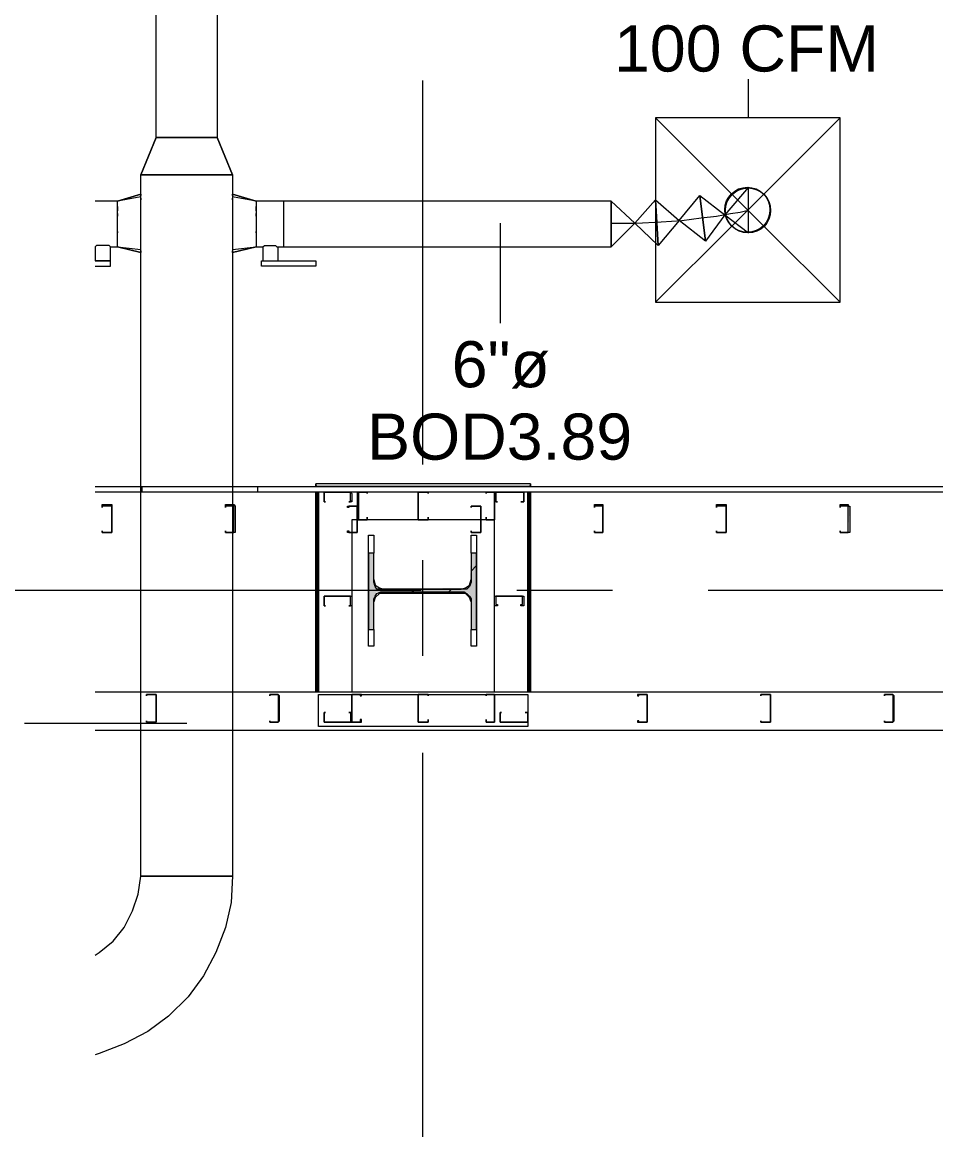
# Model space of a CAD drawing. Header units: metres. Extents: x 39 to 278, y -7 to 151.
# Drawn here: x 44.947 to 47.965, y 23.512 to 27.197 of the extents above; entities that cross this region are included whole.
import ezdxf

# ---------------------------------------------------------------- set-up
doc = ezdxf.new("R2010")
doc.units = ezdxf.units.M
doc.layers.add('HVAC - Ductos', color=5, linetype='Continuous', lineweight=50)
doc.layers.add('PDF_Geometry', color=7, linetype='Continuous', true_color=0xaaaaaa)
doc.layers.add('PDF_Solid Fills', color=7, linetype='Continuous', true_color=0xffffff)
doc.layers.add('PDF_Text', color=7, linetype='Continuous')
doc.styles.add('PDF Helvetica', font='')
doc.styles.get('PDF Helvetica').set_extended_font_data('Helvetica')

msp = doc.modelspace()

# ---------------------------------------------------------------- hatches: boundary and pattern name
at = {"layer": 'PDF_Solid Fills', "lineweight": 0, "transparency": 33554559}
h = msp.add_hatch(color=256, dxfattribs=at)
h.paths.add_polyline_path([(45.6462, 25.597), (45.6462, 25.6016), (45.6187, 25.6016)])
h.paths.add_polyline_path([(45.6508, 25.597), (45.6462, 25.597), (45.6462, 25.5099)])
h = msp.add_hatch(color=256, dxfattribs=at)
h.paths.add_polyline_path([(45.6462, 25.597), (45.6462, 25.6016), (45.6187, 25.6016)])
h.paths.add_polyline_path([(45.6508, 25.597), (45.6462, 25.597), (45.6462, 25.5099)])
h = msp.add_hatch(color=256, dxfattribs=at)
h.paths.add_polyline_path([(47.6766, 25.597), (47.6766, 25.6016), (47.6492, 25.6016)])
h.paths.add_polyline_path([(47.6812, 25.597), (47.6766, 25.597), (47.6766, 25.5099)])
h = msp.add_hatch(color=256, dxfattribs=at)
h.paths.add_polyline_path([(47.6766, 25.597), (47.6766, 25.6016), (47.6492, 25.6016)])
h.paths.add_polyline_path([(47.6812, 25.597), (47.6766, 25.597), (47.6766, 25.5099)])
msp.add_hatch(color=256, dxfattribs=at).paths.add_polyline_path([(46.43, 25.4411), (46.4254, 25.3357), (46.4162, 25.3266), (46.1183, 25.322), (46.1183, 25.3311), (46.1137, 25.3311), (46.1137, 25.3449), (46.1091, 25.3449), (46.1091, 25.4411), (46.0908, 25.4411), (46.0908, 25.1891), (46.1091, 25.1891), (46.1091, 25.2945), (46.1183, 25.3128), (46.4162, 25.3128), (46.43, 25.2991), (46.43, 25.1891), (46.4483, 25.1891), (46.4483, 25.4411)])

# ---------------------------------------------------------------- linework, layer by layer
at = {"layer": 'HVAC - Ductos', "lineweight": 0}
for points in [[(45.3895, 26.8161), (45.3895, 28.5349), (45.5912, 28.5349), (45.5912, 26.8161)], [(47.6492, 26.8803), (47.0395, 26.8803), (47.0395, 26.2707), (47.6492, 26.2707)], [(45.3391, 26.6924), (45.6416, 26.6924), (45.5912, 26.8161), (45.6416, 26.6924)], [(45.6416, 26.6924), (45.6416, 24.3732), (45.3391, 24.3732), (45.3391, 26.6924)], [(47.2046, 26.4724), (47.1862, 26.6237), (47.2687, 26.5595), (47.3466, 26.4999), (47.3466, 26.6511), (47.2687, 26.5595)], [(46.8929, 26.4541), (46.8929, 26.6053), (46.9708, 26.532), (47.0395, 26.6099), (47.0487, 26.4587), (46.9708, 26.532)], [(47.0487, 26.4587), (47.0395, 26.6099), (47.1174, 26.5411), (47.1862, 26.6237), (47.2046, 26.4724), (47.1174, 26.5411)], [(45.2612, 26.5869), (45.2612, 26.5732)], [(45.8112, 26.4541), (45.8112, 26.4587), (45.8112, 26.4632), (45.8112, 26.4769), (45.8112, 26.4907), (45.8112, 26.5137), (45.8112, 26.532), (45.8112, 26.5503), (45.8112, 26.5687), (45.8112, 26.5869), (45.8112, 26.5961), (45.8112, 26.6053), (45.7195, 26.6053), (45.7195, 26.6007), (45.7195, 26.5961), (45.7195, 26.5869), (45.7195, 26.5687), (45.7195, 26.5503), (45.7195, 26.532), (45.7195, 26.5137), (45.7195, 26.4907), (45.7195, 26.4769), (45.7195, 26.4632), (45.7195, 26.4587), (45.7195, 26.4541), (45.7424, 26.4541), (45.7424, 26.4082), (45.747, 26.4082), (45.7516, 26.4082), (45.7608, 26.4082), (45.7653, 26.4082), (45.7745, 26.4082), (45.7791, 26.4082), (45.7837, 26.4082), (45.7882, 26.4082), (45.7928, 26.4082), (45.7928, 26.4541)], [(45.7195, 26.5732), (45.7195, 26.5869)], [(46.8929, 26.4541), (46.8929, 26.4587), (46.8929, 26.4632), (46.8929, 26.4769), (46.8929, 26.4907), (46.8929, 26.5137), (46.8929, 26.532), (46.8929, 26.5503), (46.8929, 26.5687), (46.8929, 26.5869), (46.8929, 26.5961), (46.8929, 26.6053), (46.8929, 26.5961), (46.8929, 26.5869), (46.8929, 26.5687), (46.8929, 26.5503), (46.8929, 26.532), (46.8929, 26.5137), (46.8929, 26.4907), (46.8929, 26.4769), (46.8929, 26.4632), (46.8929, 26.4587)], [(46.8929, 26.6053), (46.8929, 26.6007), (46.8929, 26.5869), (46.8929, 26.5595), (46.8929, 26.532), (46.8929, 26.4999), (46.8929, 26.4769), (46.8929, 26.4587), (46.8929, 26.4541), (46.8929, 26.4587), (46.8929, 26.4769), (46.8929, 26.4999), (46.8929, 26.532), (46.8929, 26.5595), (46.8929, 26.5869), (46.8929, 26.6007)], [(46.8929, 26.4541), (46.8929, 26.4587), (46.8929, 26.4769), (46.8929, 26.4999), (46.8929, 26.532), (46.8929, 26.5595), (46.8929, 26.5869), (46.8929, 26.6007), (46.8929, 26.6053), (46.8929, 26.6007), (46.8929, 26.5869), (46.8929, 26.5595), (46.8929, 26.532), (46.8929, 26.4999), (46.8929, 26.4769), (46.8929, 26.4587)], [(45.2612, 26.5641), (45.2612, 26.5595), (45.2612, 26.5549), (45.2612, 26.5595)], [(45.7195, 26.5549), (45.7195, 26.5595), (45.7195, 26.5641), (45.7195, 26.5595)], [(45.2612, 26.5045), (45.2612, 26.4999)], [(45.7195, 26.4999), (45.7195, 26.5045)], [(45.9166, 26.4082), (45.9166, 26.3899), (45.7378, 26.3899), (45.7378, 26.4082)]]:
    msp.add_lwpolyline(points, close=True, dxfattribs=at)
for points in [[(47.3466, 26.8803), (47.3466, 27.0087)], [(47.2916, 26.6283), (47.0395, 26.8803)], [(47.397, 26.6283), (47.6492, 26.8803)], [(45.3895, 26.8161), (45.3391, 26.6924), (45.3895, 26.8161)], [(45.3895, 26.8161), (45.5912, 26.8161)], [(45.3391, 26.6283), (45.2612, 26.6053), (45.3391, 26.6283)], [(45.3391, 26.6191), (45.2612, 26.6053)], [(45.3391, 26.6053), (45.3391, 26.6145), (45.3391, 26.6191), (45.3391, 26.6237), (45.3391, 26.6283), (45.3391, 26.6237)], [(45.3391, 26.6145), (45.3391, 26.6099)], [(45.6416, 26.6237), (45.6416, 26.6283), (45.7195, 26.6053), (45.6416, 26.6283), (45.6416, 26.6237), (45.6416, 26.6191), (45.6416, 26.6145), (45.6416, 26.6053)], [(45.7195, 26.6053), (45.6416, 26.6191)], [(45.6416, 26.6099), (45.6416, 26.6145)], [(47.397, 26.5228), (47.2916, 26.6283)], [(47.2916, 26.5228), (47.397, 26.6283)], [(45.1878, 26.3899), (45.2382, 26.3899), (45.2382, 26.4082), (45.1878, 26.4082), (45.1924, 26.4082), (45.2016, 26.4082), (45.2062, 26.4082), (45.2108, 26.4082), (45.2199, 26.4082), (45.2245, 26.4082), (45.2291, 26.4082), (45.2337, 26.4082), (45.2382, 26.4082), (45.2382, 26.4541), (45.2612, 26.4541), (45.2612, 26.4587), (45.2612, 26.4632), (45.2612, 26.4769), (45.2612, 26.4907), (45.2612, 26.5137), (45.2612, 26.532), (45.2612, 26.5503), (45.2612, 26.5687), (45.2612, 26.5869), (45.2612, 26.5961), (45.2612, 26.6007), (45.2612, 26.6053), (45.1878, 26.6053)], [(45.3391, 26.5182), (45.3391, 26.5411), (45.3391, 26.5457), (45.3391, 26.5503), (45.3391, 26.5641), (45.3391, 26.5732), (45.3391, 26.5778), (45.3391, 26.5869), (45.3391, 26.6007)], [(45.6416, 26.6007), (45.6416, 26.5869), (45.6416, 26.5778), (45.6416, 26.5732), (45.6416, 26.5641), (45.6416, 26.5503), (45.6416, 26.5457), (45.6416, 26.5411), (45.6416, 26.5182)], [(46.8929, 26.6053), (45.8112, 26.6053)], [(45.8112, 26.4541), (45.8112, 26.4587), (45.8112, 26.4632), (45.8112, 26.4769), (45.8112, 26.4907), (45.8112, 26.5137), (45.8112, 26.532), (45.8112, 26.5503), (45.8112, 26.5687), (45.8112, 26.5869), (45.8112, 26.5961), (45.8112, 26.6053)], [(46.8929, 26.6053), (46.8929, 26.4541)], [(46.8929, 26.6053), (46.8929, 26.6053)], [(46.8929, 26.532), (46.9754, 26.532), (47.0579, 26.5365), (47.1266, 26.5411), (47.1908, 26.5503), (47.2412, 26.5549), (47.287, 26.5641), (47.3191, 26.5687), (47.3374, 26.5732), (47.3466, 26.5732)], [(47.1174, 26.5411), (47.1174, 26.5411)], [(47.2687, 26.5595), (47.2687, 26.5595)], [(45.3391, 26.4403), (45.3391, 26.4357), (45.2612, 26.4541), (45.3391, 26.4357), (45.3391, 26.4403), (45.3391, 26.4449), (45.3391, 26.4587), (45.3391, 26.4769), (45.3391, 26.4815), (45.3391, 26.4861), (45.3391, 26.4953), (45.3391, 26.5091), (45.3391, 26.5137)], [(45.6416, 26.5137), (45.6416, 26.5091), (45.6416, 26.4953), (45.6416, 26.4861), (45.6416, 26.4815), (45.6416, 26.4769), (45.6416, 26.4587), (45.6416, 26.4449), (45.6416, 26.4403), (45.6416, 26.4357), (45.6416, 26.4403)], [(46.5262, 26.532), (46.5262, 26.2019)], [(46.9708, 26.532), (46.9708, 26.532)], [(47.0395, 26.2707), (47.2916, 26.5228)], [(47.6492, 26.2707), (47.397, 26.5228)], [(45.2382, 26.4541), (45.2337, 26.4587), (45.2245, 26.4587), (45.2153, 26.4587), (45.2062, 26.4587), (45.2016, 26.4587), (45.1924, 26.4587), (45.1878, 26.4541), (45.1878, 26.4082)], [(45.2612, 26.4587), (45.2612, 26.4587)], [(45.2612, 26.4587), (45.2612, 26.4587)], [(45.7195, 26.4587), (45.7195, 26.4587)], [(45.7195, 26.4587), (45.7195, 26.4587)], [(45.7424, 26.4541), (45.747, 26.4587), (45.7516, 26.4587), (45.7608, 26.4587), (45.7699, 26.4587), (45.7791, 26.4587), (45.7837, 26.4587), (45.7882, 26.4541), (45.7928, 26.4541)], [(45.1878, 26.4541), (45.1878, 26.4541)], [(45.1878, 26.4541), (45.1878, 26.4541)], [(45.2612, 26.4541), (45.3391, 26.4449)], [(45.6416, 26.4357), (45.7195, 26.4541), (45.6416, 26.4357)], [(45.6416, 26.4449), (45.7195, 26.4541)], [(45.8112, 26.4541), (46.8929, 26.4541)], [(46.8929, 26.4541), (46.8929, 26.4541)], [(45.4903, 24.8774), (44.9541, 24.8774)], [(45.1878, 24.1119), (45.2016, 24.1211), (45.2474, 24.1578), (45.2841, 24.2036), (45.3116, 24.2586), (45.33, 24.3136), (45.3391, 24.3732), (45.6416, 24.3732), (45.637, 24.2861), (45.6187, 24.2036), (45.5866, 24.1211), (45.5454, 24.0432), (45.4949, 23.9745), (45.4308, 23.9103), (45.362, 23.8599), (45.2841, 23.8186), (45.2016, 23.7865), (45.1878, 23.782)]]:
    msp.add_lwpolyline(points, dxfattribs=at)
for centre, radius in [((47.3432, 26.5766), 0.0746), ((47.3454, 26.5744), 0.0745)]:
    msp.add_circle(centre, radius, dxfattribs=at)
at = {"layer": 'PDF_Geometry', "lineweight": 0}
for points in [[(48.8866, 29.3325), (48.8866, 29.3187), (48.8866, 25.6611), (48.8866, 25.6428), (45.1878, 25.6428)], [(45.1878, 25.6611), (48.8683, 25.6611), (48.8683, 29.2866)], [(46.2696, 27.0041), (46.2696, 25.7345)], [(46.6224, 25.6611), (45.9212, 25.6611)], [(46.5078, 24.9828), (46.6178, 24.9828), (46.6178, 25.6428), (46.6178, 24.9828), (46.6178, 25.6428), (46.6178, 24.9828), (49.4321, 24.9828), (49.4321, 24.9736), (49.4321, 24.882), (49.4321, 24.8545), (45.1878, 24.8545)], [(45.1878, 24.9828), (45.9258, 24.9828), (45.9258, 25.6428), (45.9258, 24.9828), (45.9258, 25.6428), (45.9258, 24.9828), (46.0358, 24.9828)], [(45.9212, 25.6428), (45.9212, 24.9828)], [(46.4804, 25.6382), (46.4804, 25.6382)], [(46.5078, 25.6428), (46.5078, 25.6428)], [(46.5078, 25.6428), (46.5078, 25.6428)], [(46.5124, 25.6428), (46.5124, 25.6428)], [(46.5124, 25.6428), (46.5124, 25.6428)], [(46.6224, 24.9828), (46.6224, 25.6428)], [(45.2108, 25.5924), (45.2108, 25.5924)], [(45.2108, 25.5924), (45.2108, 25.5924)], [(45.2428, 25.597), (45.2428, 25.597)], [(45.2428, 25.597), (45.2428, 25.597)], [(45.6187, 25.5924), (45.6187, 25.5924)], [(45.6187, 25.5924), (45.6187, 25.5924)], [(45.6462, 25.597), (45.6462, 25.597)], [(45.6462, 25.597), (45.6462, 25.597)], [(45.9487, 25.6107), (45.9487, 25.6107)], [(46.0266, 25.6107), (46.0266, 25.6107)], [(46.0541, 25.597), (46.0541, 25.597)], [(46.0541, 25.597), (46.0541, 25.597)], [(46.43, 25.5924), (46.43, 25.5924)], [(46.517, 25.6107), (46.517, 25.6107)], [(46.5949, 25.6107), (46.5949, 25.6107)], [(46.8378, 25.5924), (46.8378, 25.5924)], [(46.8378, 25.5924), (46.8378, 25.5924)], [(46.8653, 25.597), (46.8653, 25.597)], [(46.8653, 25.597), (46.8653, 25.597)], [(47.2412, 25.5924), (47.2412, 25.5924)], [(47.2412, 25.5924), (47.2412, 25.5924)], [(47.2733, 25.597), (47.2733, 25.597)], [(47.2733, 25.597), (47.2733, 25.597)], [(47.6492, 25.5924), (47.6492, 25.5924)], [(47.6492, 25.5924), (47.6492, 25.5924)], [(47.6766, 25.597), (47.6766, 25.597)], [(47.6766, 25.597), (47.6766, 25.597)], [(46.4804, 25.5603), (46.4804, 25.5603)], [(46.5078, 25.5511), (46.5078, 25.5511)], [(46.5078, 25.5511), (46.5078, 25.5511)], [(45.2108, 25.5145), (45.2108, 25.5145)], [(45.2108, 25.5145), (45.2108, 25.5145)], [(45.2428, 25.5099), (45.2428, 25.5099)], [(45.2428, 25.5099), (45.2428, 25.5099)], [(45.2428, 25.5099), (45.2428, 25.5099)], [(45.2428, 25.5099), (45.2428, 25.5099)], [(45.6187, 25.5145), (45.6187, 25.5145)], [(45.6187, 25.5145), (45.6187, 25.5145)], [(45.6462, 25.5099), (45.6462, 25.5099)], [(45.6462, 25.5099), (45.6462, 25.5099)], [(46.0541, 25.5099), (46.0541, 25.5099)], [(46.0541, 25.5099), (46.0541, 25.5099)], [(46.1091, 25.1891), (46.1091, 25.1341), (46.0908, 25.1341), (46.0908, 25.5007), (46.1091, 25.5007), (46.1091, 25.4411)], [(46.43, 25.5145), (46.43, 25.5145)], [(46.43, 25.4411), (46.43, 25.5007), (46.4483, 25.5007), (46.4483, 25.1341), (46.43, 25.1341), (46.43, 25.1891)], [(46.8378, 25.5145), (46.8378, 25.5145)], [(46.8378, 25.5145), (46.8378, 25.5145)], [(46.8653, 25.5099), (46.8653, 25.5099)], [(46.8653, 25.5099), (46.8653, 25.5099)], [(46.8653, 25.5099), (46.8653, 25.5099)], [(46.8653, 25.5099), (46.8653, 25.5099)], [(47.2412, 25.5145), (47.2412, 25.5145)], [(47.2412, 25.5145), (47.2412, 25.5145)], [(47.2733, 25.5099), (47.2733, 25.5099)], [(47.2733, 25.5099), (47.2733, 25.5099)], [(47.2733, 25.5099), (47.2733, 25.5099)], [(47.2733, 25.5099), (47.2733, 25.5099)], [(47.6492, 25.5145), (47.6492, 25.5145)], [(47.6492, 25.5145), (47.6492, 25.5145)], [(47.6766, 25.5099), (47.6766, 25.5099)], [(47.6766, 25.5099), (47.6766, 25.5099)], [(46.2696, 25.4182), (46.2696, 25.1019)], [(46.43, 25.3815), (46.4483, 25.3999)], [(46.1091, 25.3541), (46.1137, 25.3357), (46.1274, 25.3266), (46.1412, 25.322), (46.3978, 25.322), (46.4116, 25.3266), (46.4254, 25.3357), (46.43, 25.3541)], [(45.165, 25.3174), (44.6928, 25.3174)], [(46.265, 25.3174), (45.165, 25.3174)], [(46.2328, 25.3128), (46.2466, 25.322)], [(46.3566, 25.3128), (46.3658, 25.322)], [(46.8974, 25.3174), (46.5812, 25.3174)], [(48.4879, 25.3174), (47.2137, 25.3174)], [(45.9441, 25.2991), (45.9441, 25.2991)], [(45.9441, 25.2991), (45.9441, 25.2991)], [(46.0312, 25.2991), (46.0312, 25.2991)], [(46.43, 25.2807), (46.4254, 25.2945), (46.4116, 25.3082), (46.3978, 25.3082), (46.1412, 25.3082), (46.1274, 25.3082), (46.1137, 25.2945), (46.1091, 25.2807)], [(46.5124, 25.2991), (46.5124, 25.2991)], [(46.5995, 25.2991), (46.5995, 25.2991)], [(45.9487, 25.2669), (45.9487, 25.2669)], [(46.0266, 25.2669), (46.0266, 25.2669)], [(45.3574, 24.9691), (45.3574, 24.9691)], [(46.4804, 24.9691), (46.4804, 24.9691)], [(45.3574, 24.8865), (45.3574, 24.8865)], [(46.4804, 24.8911), (46.4804, 24.8911)], [(46.5078, 24.882), (46.5078, 24.882)], [(46.5078, 24.882), (46.5078, 24.882)], [(46.2696, 24.7811), (46.2696, 23.5115)]]:
    msp.add_lwpolyline(points, dxfattribs=at)
for points in [[(45.7241, 25.6611), (45.7241, 25.6428), (45.3437, 25.6428), (45.3437, 25.6611)], [(46.627, 25.6703), (46.627, 25.6611), (46.627, 25.6703), (45.9166, 25.6703), (45.9166, 25.6657), (45.9212, 25.6611), (45.9258, 25.6611), (46.0358, 25.6611), (46.5078, 25.6611), (46.6178, 25.6611), (46.6224, 25.6611), (46.627, 25.6657)], [(45.9166, 25.6703), (45.9166, 25.6611), (45.9166, 25.6703), (45.9166, 25.6657), (45.9212, 25.6611), (45.9258, 25.6611), (46.6178, 25.6611), (46.6224, 25.6611), (46.627, 25.6657), (46.627, 25.6703)], [(46.6178, 25.6611), (45.9258, 25.6611)], [(45.9166, 25.6428), (45.9166, 24.9828)], [(45.9441, 25.6382), (45.9441, 25.6428), (46.0312, 25.6428), (46.0358, 25.6382), (46.0358, 25.6107), (46.0266, 25.6107), (46.0312, 25.6107), (46.0312, 25.6382), (46.0312, 25.6428), (45.9441, 25.6428), (45.9441, 25.6382), (45.9441, 25.6107)], [(46.0862, 25.6428), (46.0587, 25.6428), (46.0541, 25.6428), (46.0541, 25.5511), (46.0587, 25.5511), (46.0862, 25.5511), (46.0862, 25.5603), (46.0862, 25.5511), (46.0587, 25.5511), (46.0587, 25.6428), (46.0862, 25.6428), (46.0862, 25.6382)], [(46.2878, 25.6428), (46.2558, 25.6428), (46.2558, 25.5511), (46.2878, 25.5511), (46.2878, 25.5603), (46.2878, 25.5511), (46.2558, 25.5511), (46.2558, 25.6428), (46.2878, 25.6428), (46.2878, 25.6382)], [(46.4804, 25.6382), (46.4804, 25.6428)], [(46.5078, 25.6428), (46.5078, 25.5511), (46.4804, 25.5511), (46.4804, 25.5603), (46.4804, 25.5511), (46.5078, 25.5511), (46.5078, 25.6428), (46.4804, 25.6428)], [(46.5124, 25.6428), (46.5995, 25.6428), (46.6041, 25.6428), (46.6041, 25.6107), (46.5949, 25.6107), (46.6041, 25.6107), (46.6041, 25.6428), (46.5995, 25.6428), (46.5124, 25.6428), (46.5124, 25.6107)], [(46.627, 24.9828), (46.627, 25.6428)], [(45.2428, 25.6016), (45.2428, 25.597), (45.2428, 25.5099), (45.2108, 25.5099), (45.2108, 25.5145), (45.2108, 25.5099), (45.2428, 25.5099), (45.2428, 25.597), (45.2108, 25.597), (45.2108, 25.5924), (45.2108, 25.6016)], [(45.2428, 25.6016), (45.2428, 25.597), (45.2428, 25.5099), (45.2108, 25.5099), (45.2108, 25.5145), (45.2108, 25.5099), (45.2428, 25.5099), (45.2428, 25.597), (45.2108, 25.597), (45.2108, 25.5924), (45.2108, 25.6016)], [(45.6462, 25.6016), (45.6508, 25.597), (45.6508, 25.5099), (45.6462, 25.5099), (45.6187, 25.5099), (45.6187, 25.5145), (45.6187, 25.5099), (45.6462, 25.5099), (45.6462, 25.597), (45.6187, 25.597), (45.6187, 25.5924), (45.6187, 25.6016)], [(45.6462, 25.6016), (45.6508, 25.597), (45.6508, 25.5099), (45.6462, 25.5099), (45.6187, 25.5099), (45.6187, 25.5145), (45.6187, 25.5099), (45.6462, 25.5099), (45.6462, 25.597), (45.6187, 25.597), (45.6187, 25.5924), (45.6187, 25.6016)], [(45.9487, 25.6107), (45.9441, 25.6107)], [(46.0541, 25.597), (46.0541, 25.5099), (46.022, 25.5099), (46.022, 25.5145), (46.0266, 25.5145), (46.0266, 25.5099), (46.0541, 25.5099), (46.0541, 25.597), (46.0266, 25.597), (46.0266, 25.5924), (46.022, 25.5924), (46.022, 25.597)], [(46.43, 25.5924), (46.43, 25.597)], [(46.4574, 25.597), (46.462, 25.597), (46.462, 25.5099), (46.4574, 25.5099), (46.43, 25.5099), (46.43, 25.5145), (46.43, 25.5099), (46.4574, 25.5099), (46.462, 25.5099), (46.462, 25.597), (46.4574, 25.597), (46.43, 25.597)], [(46.517, 25.6107), (46.5124, 25.6107)], [(46.8653, 25.6016), (46.8653, 25.597), (46.8653, 25.5099), (46.8378, 25.5099), (46.8378, 25.5145), (46.8378, 25.5099), (46.8653, 25.5099), (46.8653, 25.597), (46.8378, 25.597), (46.8378, 25.5924), (46.8378, 25.6016)], [(46.8653, 25.6016), (46.8653, 25.597), (46.8653, 25.5099), (46.8378, 25.5099), (46.8378, 25.5145), (46.8378, 25.5099), (46.8653, 25.5099), (46.8653, 25.597), (46.8378, 25.597), (46.8378, 25.5924), (46.8378, 25.6016)], [(47.2733, 25.6016), (47.2733, 25.597), (47.2733, 25.5099), (47.2412, 25.5099), (47.2412, 25.5145), (47.2412, 25.5099), (47.2733, 25.5099), (47.2733, 25.597), (47.2412, 25.597), (47.2412, 25.5924), (47.2412, 25.6016)], [(47.2733, 25.6016), (47.2733, 25.597), (47.2733, 25.5099), (47.2412, 25.5099), (47.2412, 25.5145), (47.2412, 25.5099), (47.2733, 25.5099), (47.2733, 25.597), (47.2412, 25.597), (47.2412, 25.5924), (47.2412, 25.6016)], [(47.6766, 25.6016), (47.6766, 25.597), (47.6812, 25.597), (47.6812, 25.5099), (47.6766, 25.5099), (47.6492, 25.5099), (47.6492, 25.5145), (47.6492, 25.5099), (47.6766, 25.5099), (47.6766, 25.597), (47.6492, 25.597), (47.6492, 25.5924), (47.6492, 25.6016)], [(47.6766, 25.6016), (47.6766, 25.597), (47.6812, 25.597), (47.6812, 25.5099), (47.6766, 25.5099), (47.6492, 25.5099), (47.6492, 25.5145), (47.6492, 25.5099), (47.6766, 25.5099), (47.6766, 25.597), (47.6492, 25.597), (47.6492, 25.5924), (47.6492, 25.6016)], [(46.0358, 25.5511), (46.0358, 25.5099), (46.0358, 24.9828), (46.5078, 24.9828), (46.5078, 25.5511), (46.462, 25.5511), (46.0541, 25.5511)], [(46.43, 25.1891), (46.4483, 25.1891), (46.4483, 25.4411), (46.43, 25.4411), (46.43, 25.3449), (46.4254, 25.3311), (46.4162, 25.322), (46.407, 25.322), (46.132, 25.322), (46.1183, 25.322), (46.1137, 25.3311), (46.1091, 25.3449), (46.1091, 25.4411), (46.0908, 25.4411), (46.0908, 25.1891), (46.1091, 25.1891), (46.1091, 25.2899), (46.1137, 25.2991), (46.1183, 25.3082), (46.132, 25.3128), (46.407, 25.3128), (46.4162, 25.3082), (46.4254, 25.2991), (46.43, 25.2899)], [(45.9441, 25.2991), (46.0312, 25.2991), (46.0358, 25.2991), (46.0358, 25.2669), (46.0266, 25.2669), (46.0312, 25.2669), (46.0312, 25.2991), (45.9441, 25.2991), (45.9441, 25.2669)], [(46.5078, 25.2991), (46.5124, 25.2991), (46.5995, 25.2991), (46.6041, 25.2991), (46.6041, 25.2669), (46.5949, 25.2669), (46.5949, 25.2715), (46.5995, 25.2715), (46.5995, 25.2991), (46.5124, 25.2991), (46.5124, 25.2715), (46.517, 25.2715), (46.517, 25.2669), (46.5078, 25.2669)], [(45.9487, 25.2669), (45.9441, 25.2669)], [(45.3895, 24.882), (45.3895, 24.8865), (45.3895, 24.9691), (45.3895, 24.9736), (45.3574, 24.9736), (45.3574, 24.9691), (45.3574, 24.9736), (45.3895, 24.9736), (45.3895, 24.9691), (45.3895, 24.8865), (45.3895, 24.882), (45.3574, 24.882)], [(45.7653, 24.882), (45.7928, 24.882), (45.7974, 24.8865), (45.7974, 24.9691), (45.7928, 24.9736), (45.7653, 24.9736), (45.7653, 24.9691), (45.7653, 24.9736), (45.7928, 24.9736), (45.7928, 24.9691), (45.7928, 24.8865), (45.7928, 24.882), (45.7653, 24.882), (45.7653, 24.8865)], [(45.7653, 24.882), (45.7928, 24.882), (45.7974, 24.8865), (45.7974, 24.9691), (45.7928, 24.9736), (45.7653, 24.9736), (45.7653, 24.9691), (45.7653, 24.9736), (45.7928, 24.9736), (45.7928, 24.9691), (45.7928, 24.8865), (45.7928, 24.882), (45.7653, 24.882), (45.7653, 24.8865)], [(45.9258, 24.8682), (45.9258, 24.9736), (46.6178, 24.9736), (46.6178, 24.8682)], [(46.0678, 24.9736), (46.0358, 24.9736), (46.0358, 24.8865), (46.0358, 24.882), (46.0678, 24.882), (46.0678, 24.8911), (46.0633, 24.8911), (46.0633, 24.882), (46.0358, 24.882), (46.0358, 24.8865), (46.0358, 24.9736), (46.0633, 24.9736), (46.0633, 24.9691), (46.0678, 24.9691)], [(46.2878, 24.9736), (46.2558, 24.9736), (46.2558, 24.8865), (46.2558, 24.882), (46.2878, 24.882), (46.2878, 24.8911), (46.2878, 24.882), (46.2558, 24.882), (46.2558, 24.8865), (46.2558, 24.9736), (46.2878, 24.9736), (46.2878, 24.9691)], [(46.2878, 24.9736), (46.2558, 24.9736), (46.2558, 24.8865), (46.2558, 24.882), (46.2878, 24.882), (46.2878, 24.8911), (46.2878, 24.882), (46.2558, 24.882), (46.2558, 24.8865), (46.2558, 24.9736), (46.2878, 24.9736), (46.2878, 24.9691)], [(46.4804, 24.9691), (46.4804, 24.9736)], [(46.5078, 24.9736), (46.5078, 24.9691), (46.5078, 24.882), (46.4804, 24.882), (46.4804, 24.8911), (46.4804, 24.882), (46.5078, 24.882), (46.5078, 24.9691), (46.5078, 24.9736), (46.4804, 24.9736)], [(46.98, 24.882), (47.012, 24.882), (47.012, 24.8865), (47.012, 24.9691), (47.012, 24.9736), (46.98, 24.9736), (46.98, 24.9691), (46.9846, 24.9691), (46.9846, 24.9736), (47.012, 24.9736), (47.012, 24.9691), (47.012, 24.8865), (47.012, 24.882), (46.9846, 24.882), (46.9846, 24.8865), (46.98, 24.8865)], [(46.98, 24.882), (47.012, 24.882), (47.012, 24.8865), (47.012, 24.9691), (47.012, 24.9736), (46.98, 24.9736), (46.98, 24.9691), (46.9846, 24.9691), (46.9846, 24.9736), (47.012, 24.9736), (47.012, 24.9691), (47.012, 24.8865), (47.012, 24.882), (46.9846, 24.882), (46.9846, 24.8865), (46.98, 24.8865)], [(47.3879, 24.882), (47.4153, 24.882), (47.4199, 24.882), (47.4199, 24.8865), (47.4199, 24.9691), (47.4199, 24.9736), (47.4153, 24.9736), (47.3879, 24.9736), (47.3879, 24.9691), (47.3879, 24.9736), (47.4153, 24.9736), (47.4199, 24.9736), (47.4199, 24.9691), (47.4199, 24.8865), (47.4199, 24.882), (47.4153, 24.882), (47.3879, 24.882), (47.3879, 24.8865)], [(47.3879, 24.882), (47.4153, 24.882), (47.4199, 24.882), (47.4199, 24.8865), (47.4199, 24.9691), (47.4199, 24.9736), (47.4153, 24.9736), (47.3879, 24.9736), (47.3879, 24.9691), (47.3879, 24.9736), (47.4153, 24.9736), (47.4199, 24.9736), (47.4199, 24.9691), (47.4199, 24.8865), (47.4199, 24.882), (47.4153, 24.882), (47.3879, 24.882), (47.3879, 24.8865)], [(47.7958, 24.882), (47.8233, 24.882), (47.8279, 24.8865), (47.8279, 24.9691), (47.8233, 24.9736), (47.7958, 24.9736), (47.7958, 24.9691), (47.7958, 24.9736), (47.8233, 24.9736), (47.8233, 24.9691), (47.8233, 24.8865), (47.8233, 24.882), (47.7958, 24.882), (47.7958, 24.8865)], [(47.7958, 24.882), (47.8233, 24.882), (47.8279, 24.8865), (47.8279, 24.9691), (47.8233, 24.9736), (47.7958, 24.9736), (47.7958, 24.9691), (47.7958, 24.9736), (47.8233, 24.9736), (47.8233, 24.9691), (47.8233, 24.8865), (47.8233, 24.882), (47.7958, 24.882), (47.7958, 24.8865)], [(45.9441, 24.9141), (45.9441, 24.882), (46.0312, 24.882), (46.0358, 24.882), (46.0358, 24.9141), (46.0266, 24.9141), (46.0312, 24.9141), (46.0312, 24.882), (45.9441, 24.882), (45.9441, 24.9141), (45.9487, 24.9141)], [(46.5262, 24.9141), (46.5262, 24.8865), (46.5262, 24.882), (46.6133, 24.882), (46.6178, 24.882), (46.6178, 24.8865), (46.6178, 24.9141), (46.6087, 24.9141), (46.6178, 24.9141), (46.6178, 24.8865), (46.6178, 24.882), (46.6133, 24.882), (46.5262, 24.882), (46.5262, 24.8865), (46.5262, 24.9141), (46.5308, 24.9141)], [(45.3574, 24.8865), (45.3574, 24.882)]]:
    msp.add_lwpolyline(points, close=True, dxfattribs=at)
at = {"layer": 'PDF_Geometry', "color": 254, "lineweight": 0, "true_color": 0xd2d2d2}
for points in [[(46.0312, 25.6107), (46.0358, 25.6153)], [(46.0541, 25.6336), (46.0587, 25.6336)], [(46.0633, 25.6428), (46.0633, 25.6428)], [(46.5674, 25.6428), (46.5674, 25.6428)], [(46.0312, 25.6107), (46.0312, 25.6107)], [(46.5078, 25.5832), (46.5078, 25.5878)], [(47.6492, 25.597), (47.6492, 25.597)], [(47.6492, 25.597), (47.6492, 25.597)], [(46.462, 25.5373), (46.462, 25.5373)], [(46.4804, 25.5557), (46.4804, 25.5557)], [(46.0541, 25.5099), (46.0541, 25.5145)], [(46.0541, 25.5099), (46.0541, 25.5099)], [(46.4346, 25.5099), (46.4346, 25.5099)], [(46.5078, 24.9599), (46.5078, 24.9599)], [(47.012, 24.9599), (47.012, 24.9599)], [(47.012, 24.9599), (47.012, 24.9599)], [(47.4062, 24.9736), (47.4062, 24.9736)], [(47.4062, 24.9736), (47.4062, 24.9736)], [(45.9441, 24.8957), (45.9441, 24.8957)], [(47.8187, 24.882), (47.8187, 24.882)], [(47.8187, 24.882), (47.8187, 24.882)]]:
    msp.add_lwpolyline(points, dxfattribs=at)
for points in [[(45.6416, 25.6016), (45.637, 25.597)], [(47.6492, 25.6016), (47.6492, 25.597)], [(47.8279, 24.8911), (47.8233, 24.8911)]]:
    msp.add_lwpolyline(points, close=True, dxfattribs=at)

# ---------------------------------------------------------------- texts
at = {"layer": 'PDF_Text', "lineweight": 0, "char_height": 0.15247, "attachment_point": 4, "style": 'PDF Helvetica'}
for s, insert in [('100 CFM', (46.9024, 27.1088)), ('6"ø', (46.3661, 26.0638)), ('BOD3.89', (46.0865, 25.8254))]:
    msp.add_mtext(s, dxfattribs=dict(at, insert=insert))

doc.saveas('drawing.dxf')
